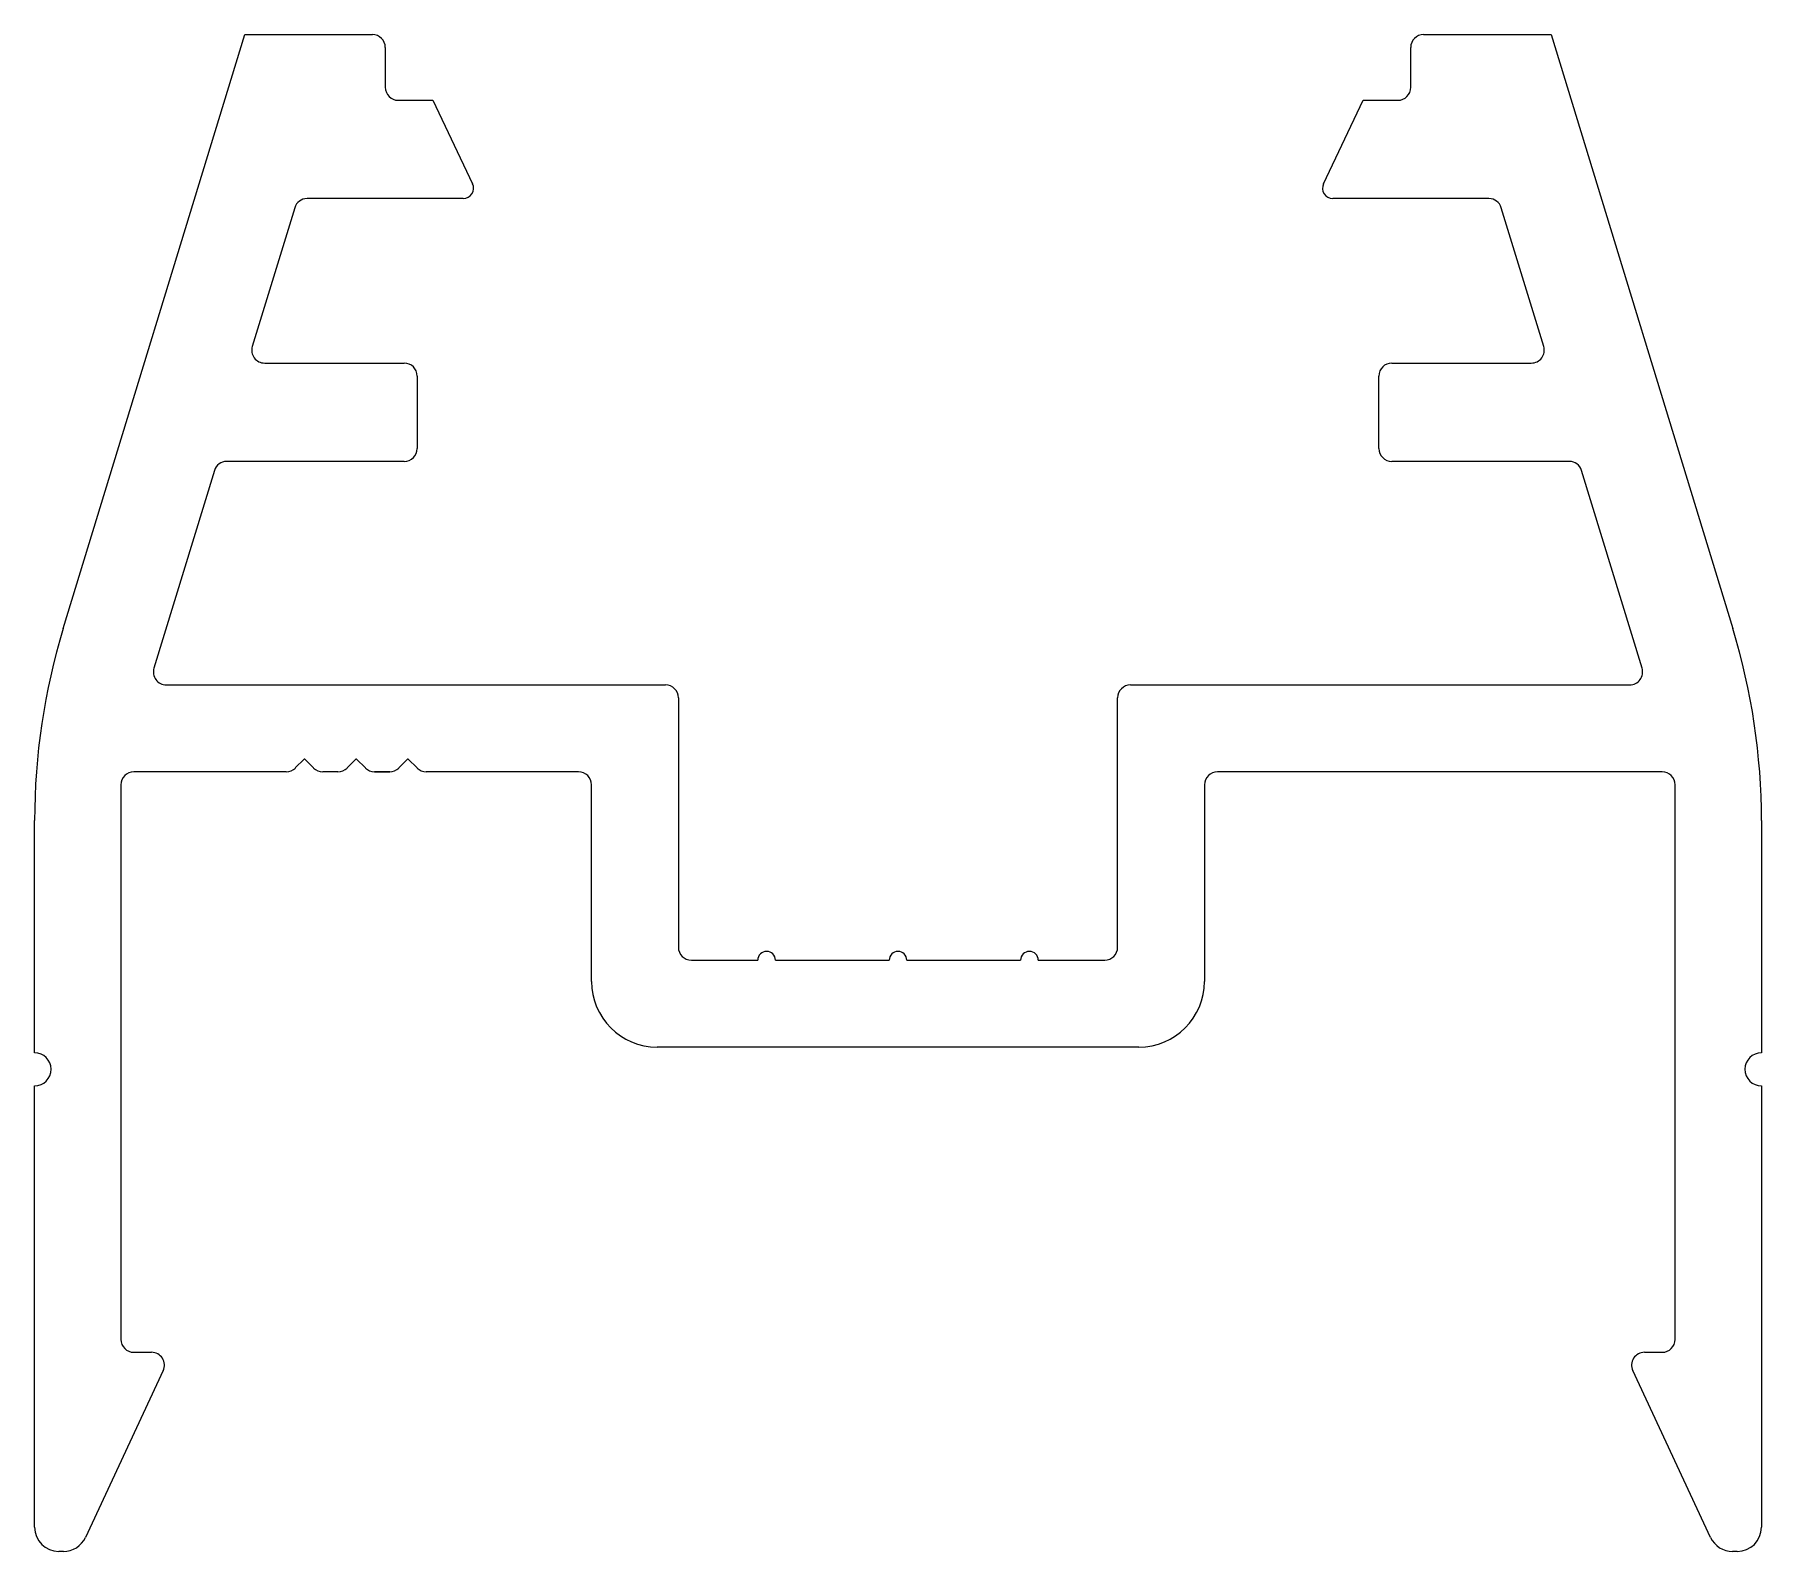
# Model space of a CAD drawing. Header units: inches. Extents: x -16.8 to 16.5, y 0 to 29.4.
import ezdxf

# ---------------------------------------------------------------- set-up
doc = ezdxf.new("R2010")
doc.units = ezdxf.units.IN
doc.header["$MEASUREMENT"] = 0

msp = doc.modelspace()

# ---------------------------------------------------------------- linework, layer by layer
at = {"color": 7}
for p, q in [((-16.278, 17.877), (-12.768, 29.358)), ((-12.768, 29.358), (-10.303, 29.358)), ((-10.053, 29.108), (-10.053, 28.338)), ((9.767, 28.338), (9.767, 29.108)), ((10.017, 29.358), (12.482, 29.358)), ((12.482, 29.358), (15.992, 17.877)), ((-9.803, 28.088), (-9.137, 28.088)), ((-9.137, 28.088), (-8.368, 26.474)), ((8.081, 26.474), (8.85, 28.088)), ((8.85, 28.088), (9.517, 28.088)), ((-8.548, 26.188), (-11.566, 26.188)), ((11.279, 26.188), (8.262, 26.188)), ((-11.805, 26.011), (-12.624, 23.331)), ((12.337, 23.331), (11.518, 26.011)), ((-12.385, 23.008), (-9.688, 23.008)), ((-9.438, 22.758), (-9.438, 21.358)), ((9.152, 21.358), (9.152, 22.758)), ((9.402, 23.008), (12.098, 23.008)), ((-9.688, 21.108), (-13.119, 21.108)), ((12.832, 21.108), (9.402, 21.108)), ((-13.358, 20.931), (-14.526, 17.111)), ((14.239, 17.111), (13.071, 20.931)), ((-14.287, 16.788), (-4.638, 16.788)), ((4.352, 16.788), (14, 16.788)), ((-4.388, 16.538), (-4.388, 11.718)), ((4.102, 11.718), (4.102, 16.538)), ((-11.969, 15.108), (-14.913, 15.108)), ((-11.621, 15.353), (-11.793, 15.182)), ((-11.439, 15.182), (-11.61, 15.353)), ((-10.969, 15.108), (-11.262, 15.108)), ((-10.622, 15.353), (-10.793, 15.182)), ((-10.439, 15.182), (-10.61, 15.353)), ((-9.969, 15.108), (-10.262, 15.108)), ((-10.262, 15.108), (-9.969, 15.108)), ((-9.969, 15.108), (-10.262, 15.108)), ((-10.262, 15.108), (-9.969, 15.108)), ((-9.969, 15.108), (-10.262, 15.108)), ((-9.622, 15.353), (-9.793, 15.182)), ((-9.439, 15.182), (-9.61, 15.353)), ((-6.318, 15.108), (-9.262, 15.108)), ((-9.262, 15.108), (-9.262, 15.108)), ((14.627, 15.108), (6.032, 15.108)), ((-15.163, 14.858), (-15.163, 4.138)), ((-6.068, 11.058), (-6.068, 14.858)), ((5.782, 14.858), (5.782, 11.058)), ((14.877, 4.138), (14.877, 14.858)), ((-16.833, 9.678), (-16.833, 14.164)), ((16.547, 14.164), (16.547, 9.678)), ((-4.138, 11.468), (-2.853, 11.468)), ((-2.513, 11.468), (-0.313, 11.468)), ((0.027, 11.468), (2.227, 11.468)), ((2.567, 11.468), (3.852, 11.468)), ((4.512, 9.788), (-4.798, 9.788)), ((-16.833, 0.508), (-16.833, 9.038)), ((16.547, 9.038), (16.547, 0.508)), ((-14.913, 3.888), (-14.573, 3.888)), ((14.287, 3.888), (14.627, 3.888)), ((-14.347, 3.533), (-15.85, 0.31)), ((15.563, 0.31), (14.06, 3.533)), ((-16.276, 0.038), (-16.363, 0.038)), ((16.077, 0.038), (15.989, 0.038))]:
    msp.add_line(p, q, dxfattribs=at)
for centre, radius, start, end in [((-10.303, 29.108), 0.25, 360, 90), ((10.017, 29.108), 0.25, 90, 180), ((-9.803, 28.338), 0.25, 180, 270), ((9.517, 28.338), 0.25, 270, 360), ((-8.548, 26.388), 0.2, 270, 25.4692), ((8.262, 26.388), 0.2, 154.5308, 270), ((-11.566, 25.938), 0.25, 90, 163), ((11.279, 25.938), 0.25, 17, 90), ((-12.385, 23.258), 0.25, 163, 270), ((12.098, 23.258), 0.25, 270, 17), ((-9.688, 22.758), 0.25, 0, 90), ((9.402, 22.758), 0.25, 90, 180), ((-13.119, 20.858), 0.25, 90, 163), ((-9.688, 21.358), 0.25, 270, 360), ((9.402, 21.358), 0.25, 180, 270), ((12.832, 20.858), 0.25, 17, 90), ((-4.133, 14.164), 12.7, 163, 180), ((3.847, 14.164), 12.7, 360, 17), ((-14.287, 17.038), 0.25, 163, 270), ((14, 17.038), 0.25, 270, 17), ((-4.638, 16.538), 0.25, 0, 90), ((4.352, 16.538), 0.25, 90, 180), ((-11.616, 15.347), 0.008, 45, 135), ((-10.616, 15.347), 0.008, 45, 135), ((-9.616, 15.347), 0.008, 45, 135), ((-14.913, 14.858), 0.25, 90, 180), ((-11.969, 15.358), 0.25, 270, 315), ((-11.262, 15.358), 0.25, 225, 270), ((-10.969, 15.358), 0.25, 270, 315), ((-10.262, 15.358), 0.25, 225, 270), ((-9.969, 15.358), 0.25, 270, 315), ((-9.262, 15.358), 0.25, 225, 270), ((-6.318, 14.858), 0.25, 360, 90), ((6.032, 14.858), 0.25, 90, 180), ((14.627, 14.858), 0.25, 360, 90), ((-4.138, 11.718), 0.25, 180, 270), ((3.852, 11.718), 0.25, 270, 0), ((-2.683, 11.468), 0.17, 0, 180), ((-0.143, 11.468), 0.17, 360, 180), ((2.397, 11.468), 0.17, 0, 180), ((-4.798, 11.058), 1.27, 180, 270), ((4.512, 11.058), 1.27, 270, 0), ((-16.833, 9.358), 0.32, 270, 90), ((16.547, 9.358), 0.32, 90, 270), ((-14.913, 4.138), 0.25, 180, 270), ((14.627, 4.138), 0.25, 270, 360), ((-14.573, 3.638), 0.25, 335, 90), ((14.287, 3.638), 0.25, 90, 205), ((-16.363, 0.508), 0.47, 180, 270), ((16.077, 0.508), 0.47, 270, 0), ((-16.276, 0.508), 0.47, 270, 335), ((15.989, 0.508), 0.47, 205, 270)]:
    msp.add_arc(centre, radius, start, end, dxfattribs=at)

doc.saveas('drawing.dxf')
